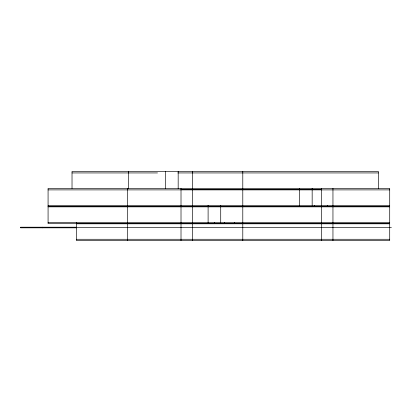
<?xml version="1.0" encoding="UTF-8"?>
<svg xmlns="http://www.w3.org/2000/svg" width="412" height="412" viewBox="0 0 412 412"><rect width="100%" height="100%" fill="white"/><g stroke="black" fill="none" stroke-linecap="round" stroke-linejoin="round"><path stroke-width="0.62" d="M72.023 172.937L157.508 172.937M177.86 172.937L378.376 172.937M181.012 189.68L321.623 189.68M48.075 189.891L389.711 189.891M48.075 205.367L389.711 205.367M48.075 206.633L389.711 206.633M48.075 206.85L389.711 206.85M48.075 222.32L389.711 222.32M389.711 223.592L48.075 223.592L48.075 188.408L389.711 188.408L389.711 240.546L76.411 240.546L76.411 222.32M76.411 223.804L389.711 223.804M76.581 227.197L20.6 227.197L20.6 227.831L76.581 227.831M20.6 227.62L391.4 227.62M76.411 239.274L389.711 239.274M378.376 188.408L378.376 171.454L72.023 171.454L72.023 188.408M332.953 188.408L332.953 240.546M327.576 205.367L327.576 206.633M321.623 188.408L321.623 205.367M321.623 206.85L321.623 240.546M314.299 205.367L314.299 206.633M312.162 188.408L312.162 205.367M299.55 188.408L299.55 206.633M242.792 171.454L242.792 240.546M234.639 222.32L234.639 223.592M224.679 222.32L224.679 223.592M220.719 205.367L220.719 222.32M214.415 222.32L214.415 223.592M208.106 205.367L208.106 223.592M192.342 171.454L192.342 240.546M181.012 188.408L181.012 240.546M178.175 171.454L178.175 188.727M165.562 171.454L165.562 188.727M128.688 171.454L128.688 188.408M127.406 188.408L127.406 240.546M42.544 227.197L42.544 227.831"/></g></svg>
